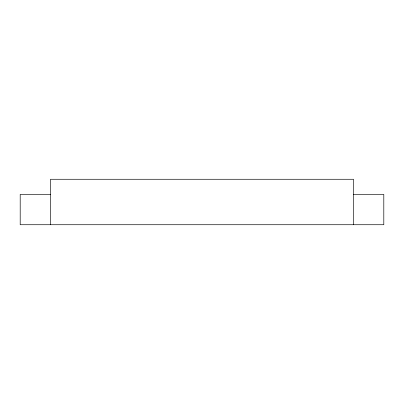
<?xml version="1.0" encoding="UTF-8"?>
<svg xmlns="http://www.w3.org/2000/svg" width="404" height="404" viewBox="0 0 404 404"><rect width="100%" height="100%" fill="white"/><g stroke="black" fill="none" stroke-linecap="round" stroke-linejoin="round"><path stroke-width="0.61" d="M50.5 194.425L20.2 194.425L20.2 224.725L383.8 224.725L383.8 194.425L353.5 194.425M353.5 224.725L353.5 179.275L50.5 179.275L50.5 224.725"/></g></svg>
